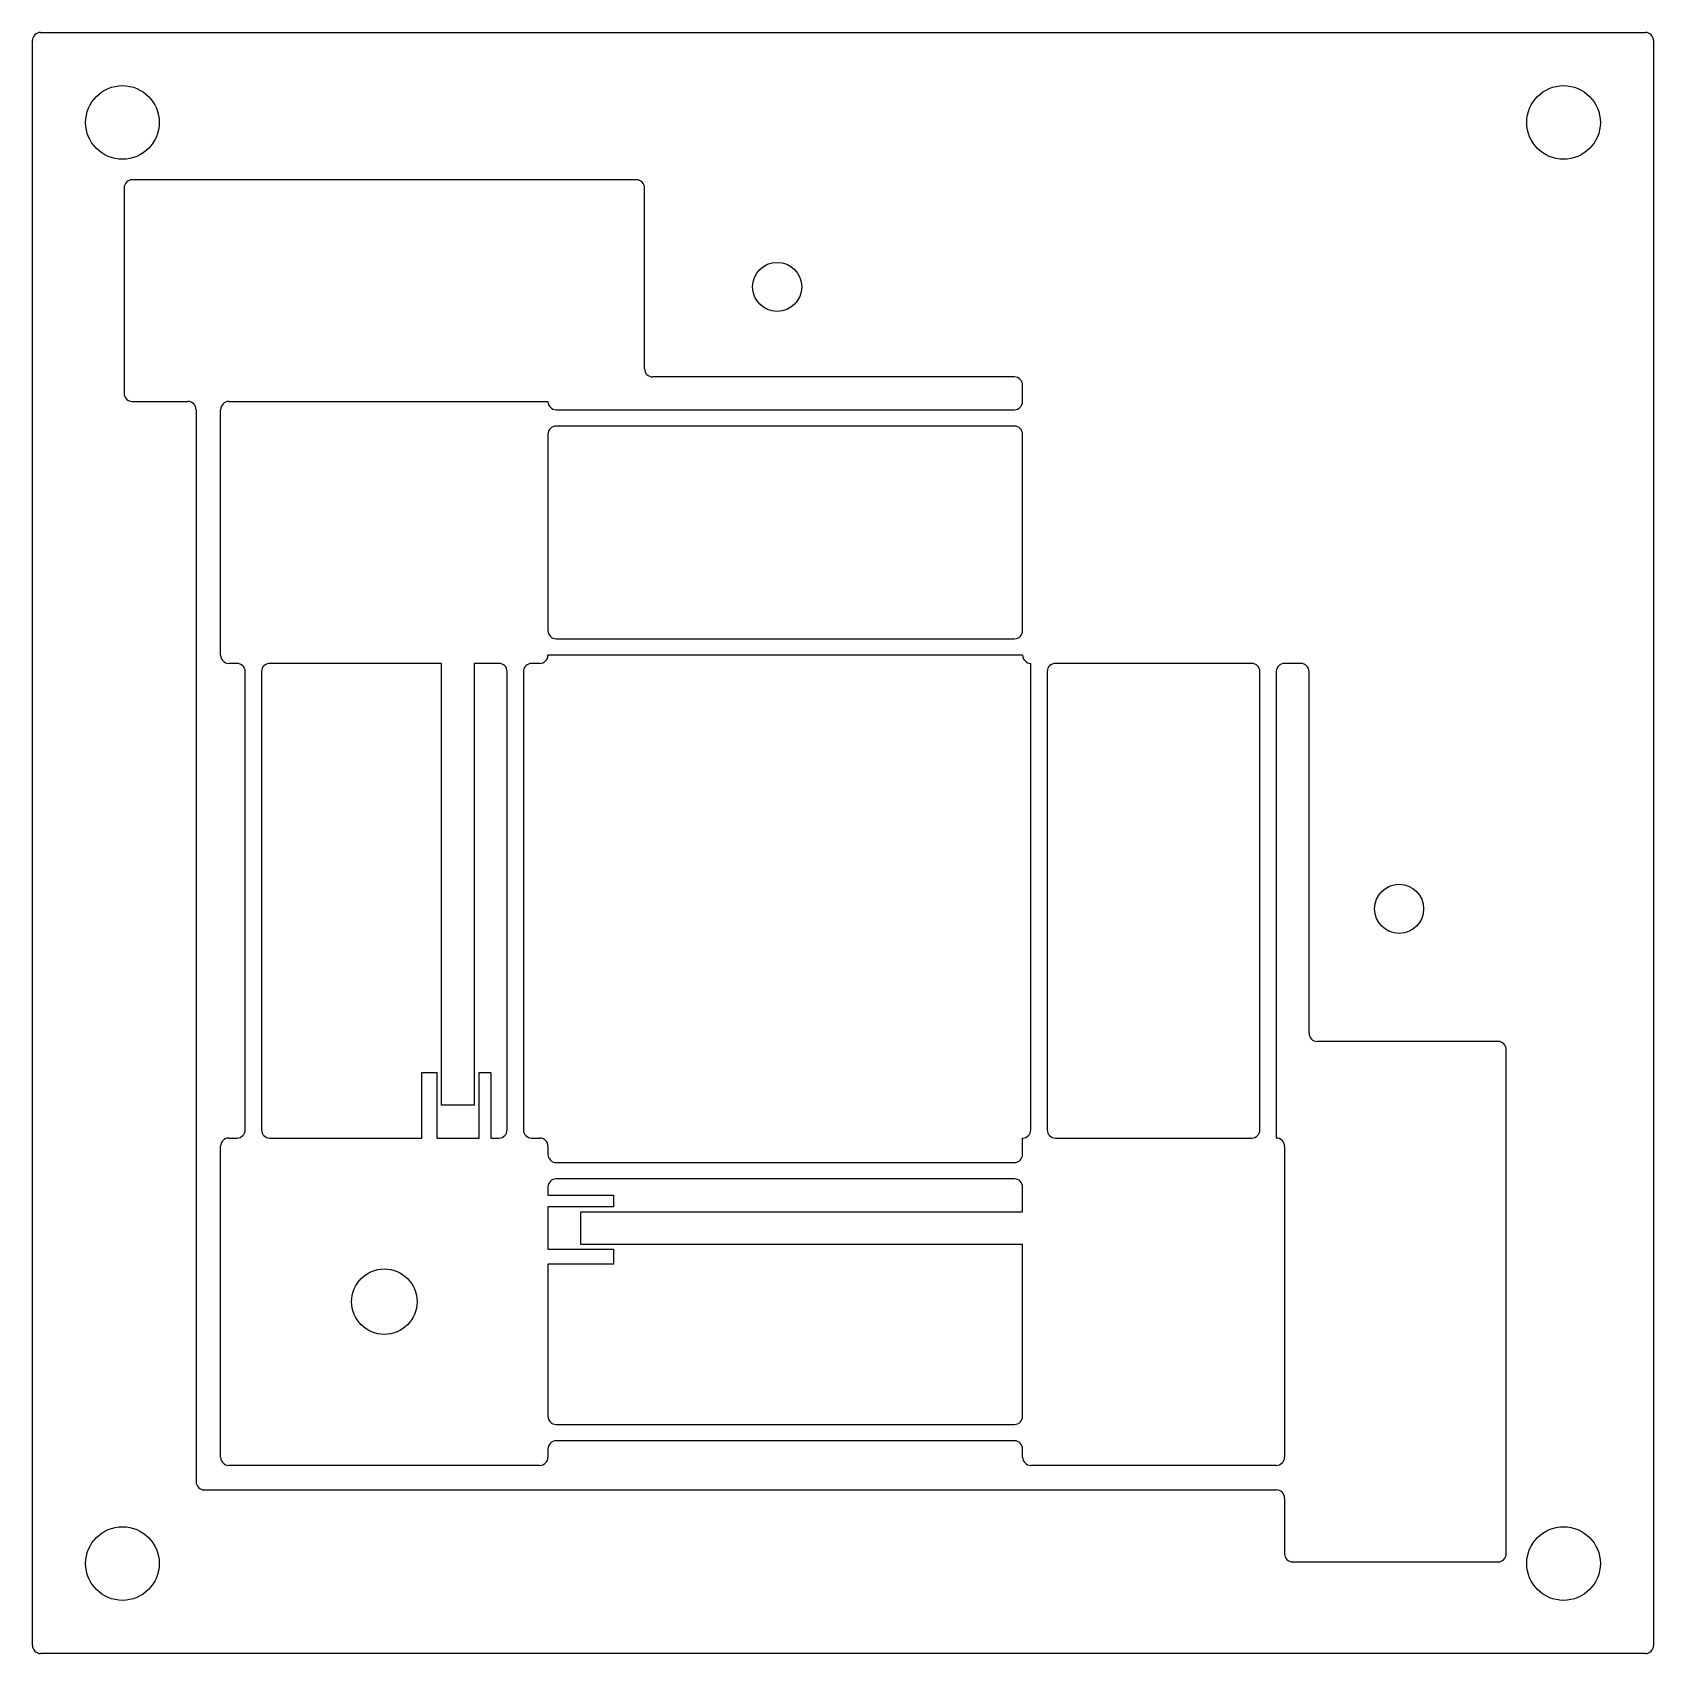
# Model space of a CAD drawing. Header units: millimetres. Extents: x -21.5 to 77.6, y -21.5 to 77.6.
import ezdxf

# ---------------------------------------------------------------- set-up
doc = ezdxf.new("R2010")
doc.units = ezdxf.units.MM

msp = doc.modelspace()

# ---------------------------------------------------------------- linework, layer by layer
for p, q in [((-21, 77.55), (77.05, 77.55)), ((-21.5, -21), (-21.5, 77.05)), ((77.55, 77.05), (77.55, -21)), ((15.4, 68.55), (-15.4, 68.55)), ((-15.9, 68.05), (-15.9, 55.5)), ((15.9, 57), (15.9, 68.05)), ((38.5, 56.5), (16.4, 56.5)), ((39, 55), (39, 56)), ((-15.4, 55), (-12, 55)), ((-11.5, 54.5), (-11.5, -11)), ((-10, 39.5), (-10, 54.5)), ((-9.5, 55), (10, 55)), ((10.5, 54.5), (38.5, 54.5)), ((38.5, 53.5), (10.5, 53.5)), ((10, 53), (10, 41)), ((39, 41), (39, 53)), ((10.5, 40.5), (38.5, 40.5)), ((-9, 39), (-9.5, 39)), ((3.5, 39), (-7, 39)), ((3.5, 12), (3.5, 39)), ((7, 39), (5.5, 39)), ((5.5, 39), (5.5, 12)), ((9.5, 39), (9, 39)), ((39, 39.5), (10, 39.5)), ((39.5, 10.5), (39.5, 39)), ((53, 39), (41, 39)), ((56, 39), (55, 39)), ((-8.5, 10.5), (-8.5, 38.5)), ((-7.5, 38.5), (-7.5, 10.5)), ((7.5, 10.5), (7.5, 38.5)), ((8.5, 38.5), (8.5, 10.5)), ((40.5, 38.5), (40.5, 10.5)), ((53.5, 10.5), (53.5, 38.5)), ((54.5, 38.5), (54.5, 10)), ((56.5, 16.4), (56.5, 38.5)), ((68.05, 15.9), (57, 15.9)), ((68.55, -15.4), (68.55, 15.4)), ((2.3, 10), (2.3, 14)), ((2.3, 14), (3.2, 14)), ((3.2, 14), (3.2, 10)), ((5.8, 10), (5.8, 14)), ((5.8, 14), (6.5, 14)), ((6.5, 14), (6.5, 10)), ((5.5, 12), (3.5, 12)), ((-9.5, 10), (-9, 10)), ((-7, 10), (2.3, 10)), ((3.2, 10), (5.8, 10)), ((6.5, 10), (7, 10)), ((9, 10), (9.5, 10)), ((39, 9), (39, 10)), ((41, 10), (53, 10)), ((-10, -9.5), (-10, 9.5)), ((10, 9.5), (10, 9)), ((55, 9.5), (55, -9.5)), ((10.5, 8.5), (38.5, 8.5)), ((10, 7), (10, 6.5)), ((38.5, 7.5), (10.5, 7.5)), ((39, 5.5), (39, 7)), ((10, 6.5), (14, 6.5)), ((14, 6.5), (14, 5.8)), ((14, 5.8), (10, 5.8)), ((10, 5.8), (10, 3.2)), ((12, 3.5), (12, 5.5)), ((12, 5.5), (39, 5.5)), ((10, 3.2), (14, 3.2)), ((39, 3.5), (12, 3.5)), ((14, 3.2), (14, 2.3)), ((39, -7), (39, 3.5)), ((14, 2.3), (10, 2.3)), ((10, 2.3), (10, -7)), ((10.5, -7.5), (38.5, -7.5)), ((38.5, -8.5), (10.5, -8.5)), ((10, -9), (10, -9.5)), ((39, -9.5), (39, -9)), ((9.5, -10), (-9.5, -10)), ((54.5, -10), (39.5, -10)), ((-11, -11.5), (54.5, -11.5)), ((55, -12), (55, -15.4)), ((55.5, -15.9), (68.05, -15.9)), ((77.05, -21.5), (-21, -21.5))]:
    msp.add_line(p, q)
for centre, radius in [((-16, 72.05), 2.25), ((72.05, 72.05), 2.25), ((24, 62), 1.5), ((62, 24), 1.5), ((0, 0), 2), ((-16, -16), 2.25), ((72.05, -16), 2.25)]:
    msp.add_circle(centre, radius)
for centre, start, end in [((-21, 77.05), 90, 180), ((77.05, 77.05), 0, 90), ((-15.4, 68.05), 90, 180), ((15.4, 68.05), 0, 90), ((16.4, 57), 180, 270), ((38.5, 56), 0, 90), ((-15.4, 55.5), 180, 270), ((-12, 54.5), 0, 90), ((-9.5, 54.5), 90, 180), ((10.5, 55), 180, 270), ((38.5, 55), 270, 360), ((10.5, 53), 90, 180), ((38.5, 53), 0, 90), ((10.5, 41), 180, 270), ((38.5, 41), 270, 360), ((-9.5, 39.5), 180, 270), ((-9, 38.5), 0, 90), ((-7, 38.5), 90, 180), ((7, 38.5), 0, 90), ((9, 38.5), 90, 180), ((9.5, 39.5), 270, 360), ((39.5, 39.5), 180, 270), ((41, 38.5), 90, 180), ((53, 38.5), 0, 90), ((55, 38.5), 90, 180), ((56, 38.5), 0, 90), ((57, 16.4), 180, 270), ((68.05, 15.4), 0, 90), ((-9.5, 9.5), 90, 180), ((-9, 10.5), 270, 360), ((-7, 10.5), 180, 270), ((7, 10.5), 270, 360), ((9, 10.5), 180, 270), ((9.5, 9.5), 0, 90), ((39, 10.5), 270, 360), ((41, 10.5), 180, 270), ((53, 10.5), 270, 360), ((54.5, 9.5), 0, 90), ((10.5, 9), 180, 270), ((38.5, 9), 270, 360), ((10.5, 7), 90, 180), ((38.5, 7), 0, 90), ((10.5, -7), 180, 270), ((38.5, -7), 270, 360), ((10.5, -9), 90, 180), ((38.5, -9), 0, 90), ((-9.5, -9.5), 180, 270), ((9.5, -9.5), 270, 360), ((39.5, -9.5), 180, 270), ((54.5, -9.5), 270, 360), ((-11, -11), 180, 270), ((54.5, -12), 0, 90), ((55.5, -15.4), 180, 270), ((68.05, -15.4), 270, 360), ((-21, -21), 180, 270), ((77.05, -21), 270, 360)]:
    msp.add_arc(centre, 0.5, start, end)

doc.saveas('drawing.dxf')
